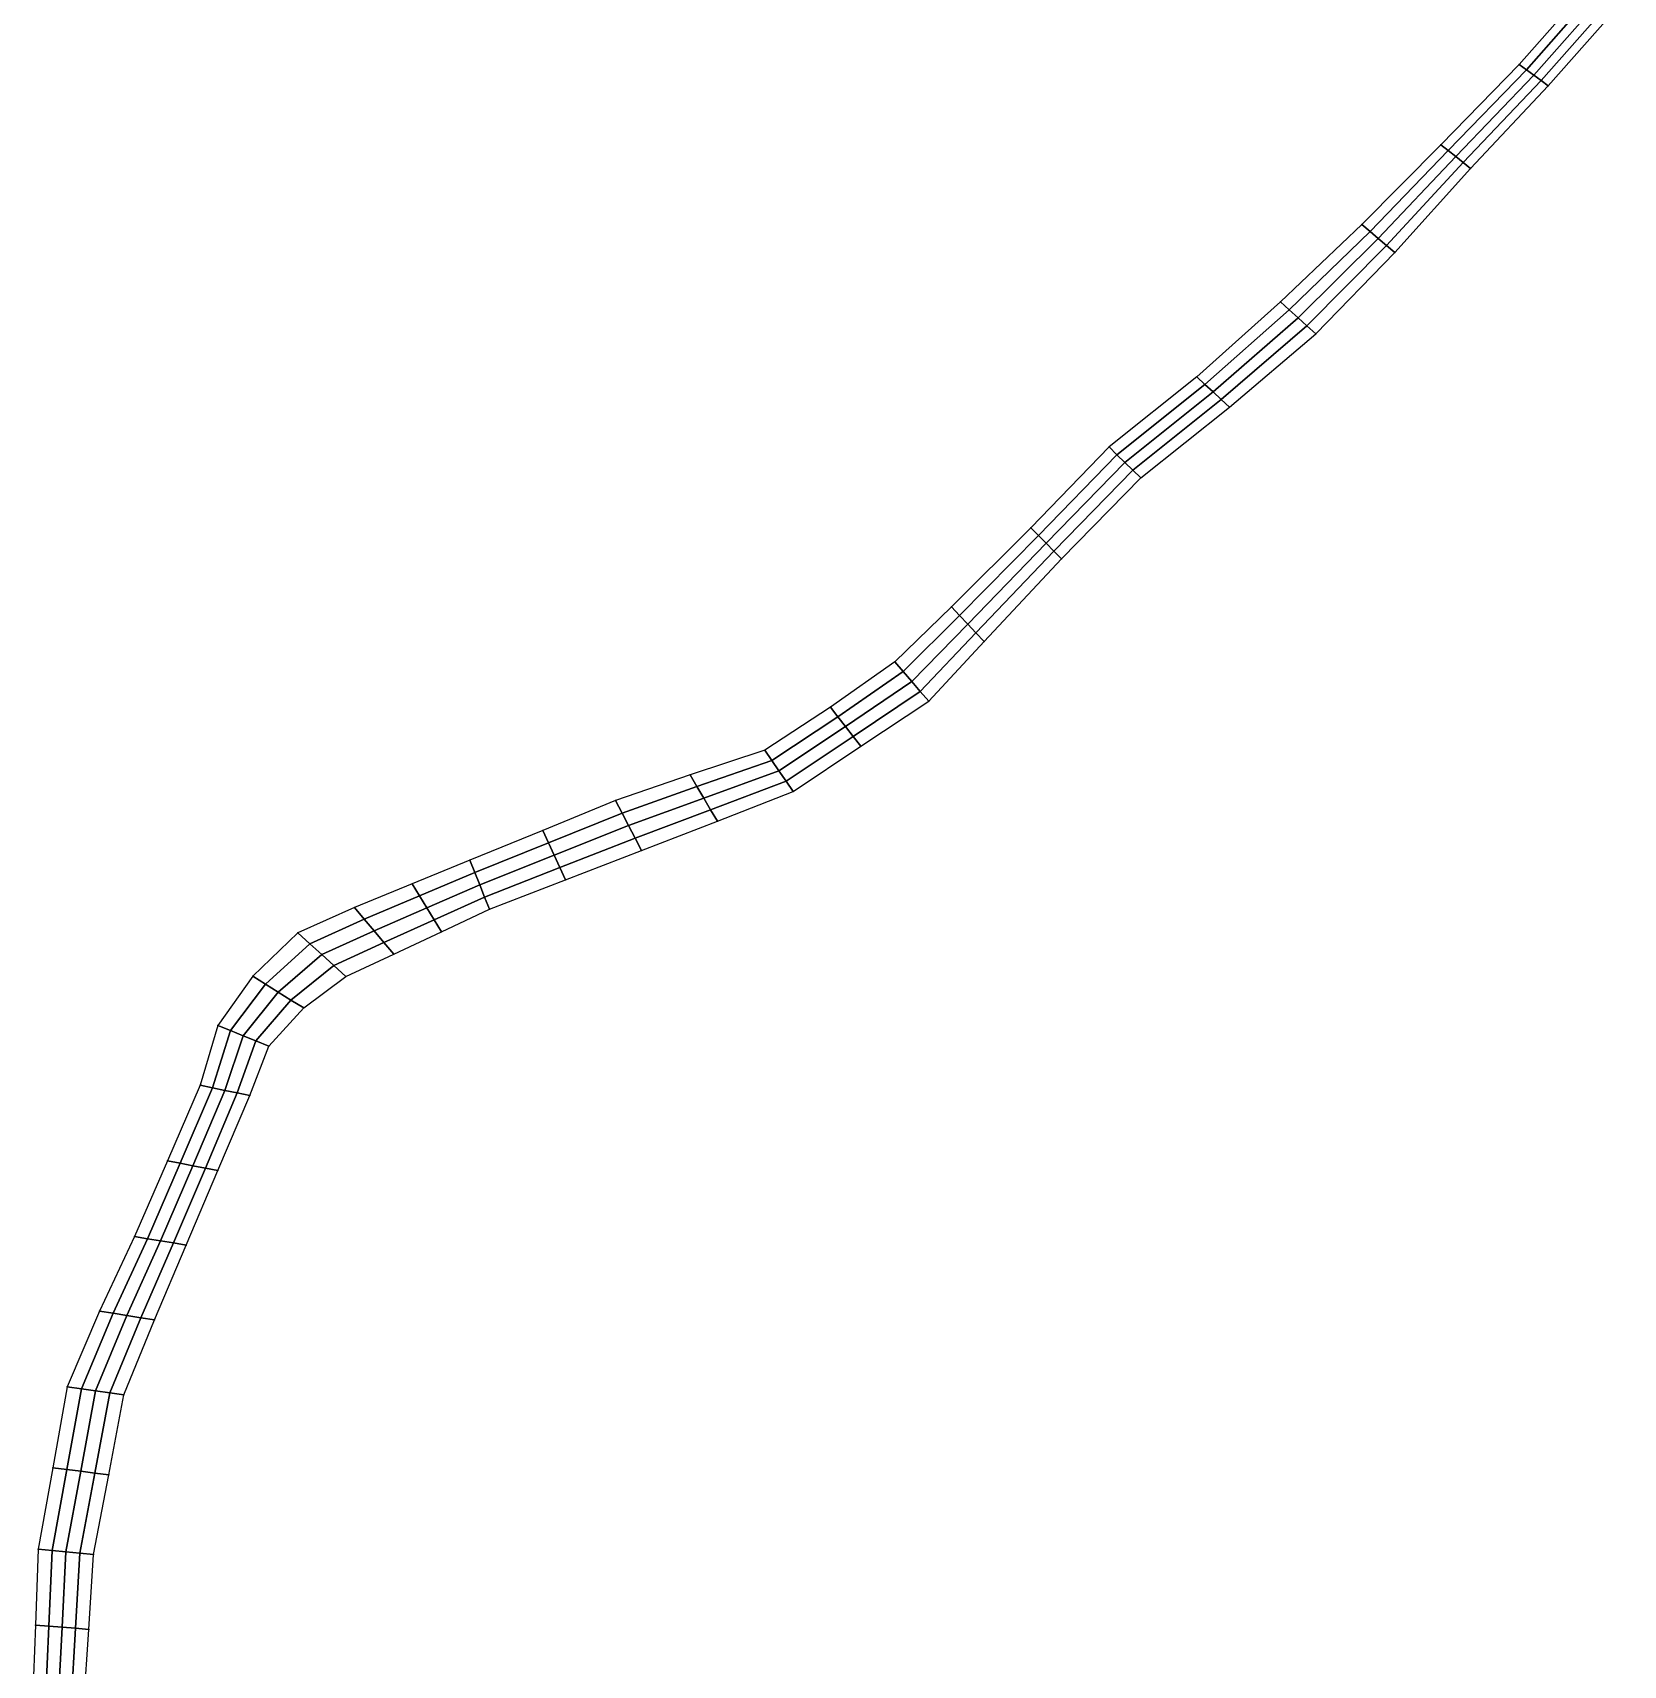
# Model space of a CAD drawing. Extents: x 380827 to 407438, y 6452886 to 6483357.
# Drawn here: x 405471 to 406392, y 6477642 to 6478587 of the extents above; entities that cross this region are included whole.
import ezdxf

# ---------------------------------------------------------------- set-up
doc = ezdxf.new("R2010")
doc.units = 0
for name, color, linetype in [('MESH_BOUND', 25, 'CONTINUOUS'), ('MESH_ELEMS', 18, 'CONTINUOUS'), ('MESH_NODES', 18, 'CONTINUOUS')]:
    doc.layers.add(name, color=color, linetype=linetype)

msp = doc.modelspace()

# ---------------------------------------------------------------- linework, layer by layer
at = {"layer": 'MESH_BOUND', "color": 25}
for points in [[(406374.235, 6478617.14, -1.741), (406331.439, 6478568.57, -1.779)], [(406348.34, 6478556.08, -1.841), (406391.786, 6478605.28, -1.669)], [(406331.439, 6478568.57, -1.779), (406286.027, 6478522.05, -1.621)], [(406303.351, 6478508.27, -1.755), (406348.34, 6478556.08, -1.841)], [(406286.027, 6478522.05, -1.621), (406240.299, 6478475.82, -1.424)], [(406259.36, 6478459.55, -1.524), (406303.351, 6478508.27, -1.755)], [(406240.299, 6478475.82, -1.424), (406193.151, 6478431.03, -1.337)], [(406213.69, 6478412.61, -1.374), (406259.36, 6478459.55, -1.524)], [(406193.151, 6478431.03, -1.337), (406144.707, 6478387.66, -1.352)], [(406163.631, 6478370.13, -1.353), (406213.69, 6478412.61, -1.374)], [(406144.707, 6478387.66, -1.352), (406093.921, 6478347.02, -1.406)], [(406112.299, 6478329.2, -1.395), (406163.631, 6478370.13, -1.353)], [(406093.921, 6478347.02, -1.406), (406048.738, 6478300.29, -1.454)], [(406066.43, 6478282.28, -1.447), (406112.299, 6478329.2, -1.395)], [(406048.738, 6478300.29, -1.454), (406002.626, 6478254.44, -1.467)], [(406021.576, 6478234.34, -1.475), (406066.43, 6478282.28, -1.447)], [(406002.626, 6478254.44, -1.467), (405969.846, 6478222.72, -1.457)], [(405989.499, 6478199.79, -1.467), (406021.576, 6478234.34, -1.475)], [(405969.846, 6478222.72, -1.457), (405932.542, 6478196.47, -1.459)], [(405950.231, 6478173.7, -1.445), (405989.499, 6478199.79, -1.467)], [(405932.542, 6478196.47, -1.459), (405894.599, 6478171.48, -1.499)], [(405894.599, 6478171.48, -1.499), (405851.309, 6478157.11, -1.57)], [(405910.963, 6478147.6, -1.448), (405950.231, 6478173.7, -1.445)], [(405851.309, 6478157.11, -1.57), (405808.19, 6478142.26, -1.619)], [(405808.19, 6478142.26, -1.619), (405765.958, 6478125.03, -1.6)], [(405867.146, 6478130.29, -1.499), (405910.963, 6478147.6, -1.448)], [(405765.958, 6478125.03, -1.6), (405723.728, 6478107.78, -1.523)], [(405823.172, 6478113.29, -1.586), (405867.146, 6478130.29, -1.499)], [(405779.183, 6478096.32, -1.674), (405823.172, 6478113.29, -1.586)], [(405723.728, 6478107.78, -1.523), (405690.311, 6478094.07, -1.459)], [(405690.311, 6478094.07, -1.459), (405656.896, 6478080.36, -1.519)], [(405735.195, 6478079.35, -1.727), (405779.183, 6478096.32, -1.674)], [(405656.896, 6478080.36, -1.519), (405624.073, 6478065.74, -1.757)], [(405707.423, 6478066.39, -1.729), (405735.195, 6478079.35, -1.727)], [(405624.073, 6478065.74, -1.757), (405598.114, 6478040.62, -2.077)], [(405679.65, 6478053.43, -1.716), (405707.423, 6478066.39, -1.729)], [(405651.875, 6478040.47, -1.76), (405679.65, 6478053.43, -1.716)], [(405598.114, 6478040.62, -2.077), (405577.75, 6478012.11, -2.316)], [(405627.534, 6478022.21, -1.906), (405651.875, 6478040.47, -1.76)], [(405607.289, 6478000.1, -2.117), (405627.534, 6478022.21, -1.906)], [(405577.75, 6478012.11, -2.316), (405567.497, 6477977.48, -2.365)], [(405596.271, 6477971.5, -2.296), (405607.289, 6478000.1, -2.117)], [(405567.497, 6477977.48, -2.365), (405548.668, 6477933.61, -2.218)], [(405577.907, 6477928.2, -2.348), (405596.271, 6477971.5, -2.296)], [(405548.668, 6477933.61, -2.218), (405529.612, 6477889.84, -1.959)], [(405559.544, 6477884.89, -2.255), (405577.907, 6477928.2, -2.348)], [(405529.612, 6477889.84, -1.959), (405509.226, 6477846.67, -1.712)], [(405541.115, 6477841.62, -2.073), (405559.544, 6477884.89, -2.255)], [(405509.226, 6477846.67, -1.712), (405490.634, 6477802.93, -1.563)], [(405523.368, 6477798.14, -1.882), (405541.115, 6477841.62, -2.073)], [(405490.634, 6477802.93, -1.563), (405482.247, 6477755.93, -1.509)], [(405514.638, 6477751.92, -1.721), (405523.368, 6477798.14, -1.882)], [(405482.247, 6477755.93, -1.509), (405473.862, 6477708.93, -1.497)], [(405505.905, 6477705.7, -1.586), (405514.638, 6477751.92, -1.721)], [(405473.862, 6477708.93, -1.497), (405472.218, 6477664.85, -1.49)], [(405503.106, 6477662.41, -1.475), (405505.905, 6477705.7, -1.586)], [(405472.218, 6477664.85, -1.49), (405470.573, 6477620.76, -1.469)], [(405500.307, 6477619.12, -1.388), (405503.106, 6477662.41, -1.475)]]:
    msp.add_polyline3d(points, dxfattribs=at)
at = {"layer": 'MESH_ELEMS', "color": 178}
for points in [[(406331.439, 6478568.57, -1.779), (406335.664, 6478565.45, -1.788), (406378.623, 6478614.17, -1.729), (406374.235, 6478617.14, -1.741)], [(406335.664, 6478565.45, -1.788), (406339.89, 6478562.33, -1.81), (406383.01, 6478611.21, -1.703), (406378.623, 6478614.17, -1.729)], [(406339.89, 6478562.33, -1.81), (406344.115, 6478559.2, -1.832), (406387.398, 6478608.25, -1.679), (406383.01, 6478611.21, -1.703)], [(406344.115, 6478559.2, -1.832), (406348.34, 6478556.08, -1.841), (406391.786, 6478605.28, -1.669), (406387.398, 6478608.25, -1.679)], [(406286.027, 6478522.05, -1.621), (406290.358, 6478518.6, -1.639), (406335.664, 6478565.45, -1.788), (406331.439, 6478568.57, -1.779)], [(406290.358, 6478518.6, -1.639), (406294.689, 6478515.16, -1.684), (406339.89, 6478562.33, -1.81), (406335.664, 6478565.45, -1.788)], [(406294.689, 6478515.16, -1.684), (406299.02, 6478511.71, -1.733), (406344.115, 6478559.2, -1.832), (406339.89, 6478562.33, -1.81)], [(406299.02, 6478511.71, -1.733), (406303.351, 6478508.27, -1.755), (406348.34, 6478556.08, -1.841), (406344.115, 6478559.2, -1.832)], [(406240.299, 6478475.82, -1.424), (406245.064, 6478471.75, -1.434), (406290.358, 6478518.6, -1.639), (406286.027, 6478522.05, -1.621)], [(406245.064, 6478471.75, -1.434), (406249.83, 6478467.68, -1.465), (406294.689, 6478515.16, -1.684), (406290.358, 6478518.6, -1.639)], [(406249.83, 6478467.68, -1.465), (406254.595, 6478463.61, -1.504), (406299.02, 6478511.71, -1.733), (406294.689, 6478515.16, -1.684)], [(406254.595, 6478463.61, -1.504), (406259.36, 6478459.55, -1.524), (406303.351, 6478508.27, -1.755), (406299.02, 6478511.71, -1.733)], [(406193.151, 6478431.03, -1.337), (406198.286, 6478426.42, -1.339), (406245.064, 6478471.75, -1.434), (406240.299, 6478475.82, -1.424)], [(406198.286, 6478426.42, -1.339), (406203.42, 6478421.82, -1.349), (406249.83, 6478467.68, -1.465), (406245.064, 6478471.75, -1.434)], [(406203.42, 6478421.82, -1.349), (406208.555, 6478417.22, -1.365), (406254.595, 6478463.61, -1.504), (406249.83, 6478467.68, -1.465)], [(406208.555, 6478417.22, -1.365), (406213.69, 6478412.61, -1.374), (406259.36, 6478459.55, -1.524), (406254.595, 6478463.61, -1.504)], [(406144.707, 6478387.66, -1.352), (406149.438, 6478383.27, -1.351), (406198.286, 6478426.42, -1.339), (406193.151, 6478431.03, -1.337)], [(406149.438, 6478383.27, -1.351), (406154.169, 6478378.89, -1.35), (406203.42, 6478421.82, -1.349), (406198.286, 6478426.42, -1.339)], [(406154.169, 6478378.89, -1.35), (406158.9, 6478374.51, -1.351), (406208.555, 6478417.22, -1.365), (406203.42, 6478421.82, -1.349)], [(406158.9, 6478374.51, -1.351), (406163.631, 6478370.13, -1.353), (406213.69, 6478412.61, -1.374), (406208.555, 6478417.22, -1.365)], [(406093.921, 6478347.02, -1.406), (406098.516, 6478342.57, -1.404), (406149.438, 6478383.27, -1.351), (406144.707, 6478387.66, -1.352)], [(406098.516, 6478342.57, -1.404), (406103.11, 6478338.11, -1.4), (406154.169, 6478378.89, -1.35), (406149.438, 6478383.27, -1.351)], [(406103.11, 6478338.11, -1.4), (406107.705, 6478333.65, -1.396), (406158.9, 6478374.51, -1.351), (406154.169, 6478378.89, -1.35)], [(406107.705, 6478333.65, -1.396), (406112.299, 6478329.2, -1.395), (406163.631, 6478370.13, -1.353), (406158.9, 6478374.51, -1.351)], [(406048.738, 6478300.29, -1.454), (406053.161, 6478295.79, -1.452), (406098.516, 6478342.57, -1.404), (406093.921, 6478347.02, -1.406)], [(406053.161, 6478295.79, -1.452), (406057.584, 6478291.29, -1.45), (406103.11, 6478338.11, -1.4), (406098.516, 6478342.57, -1.404)], [(406057.584, 6478291.29, -1.45), (406062.007, 6478286.78, -1.448), (406107.705, 6478333.65, -1.396), (406103.11, 6478338.11, -1.4)], [(406062.007, 6478286.78, -1.448), (406066.43, 6478282.28, -1.447), (406112.299, 6478329.2, -1.395), (406107.705, 6478333.65, -1.396)], [(406002.626, 6478254.44, -1.467), (406007.363, 6478249.42, -1.467), (406053.161, 6478295.79, -1.452), (406048.738, 6478300.29, -1.454)], [(406007.363, 6478249.42, -1.467), (406012.101, 6478244.39, -1.469), (406057.584, 6478291.29, -1.45), (406053.161, 6478295.79, -1.452)], [(406012.101, 6478244.39, -1.469), (406016.839, 6478239.37, -1.473), (406062.007, 6478286.78, -1.448), (406057.584, 6478291.29, -1.45)], [(406016.839, 6478239.37, -1.473), (406021.576, 6478234.34, -1.475), (406066.43, 6478282.28, -1.447), (406062.007, 6478286.78, -1.448)], [(405969.846, 6478222.72, -1.457), (405974.759, 6478216.99, -1.457), (406007.363, 6478249.42, -1.467), (406002.626, 6478254.44, -1.467)], [(405974.759, 6478216.99, -1.457), (405979.672, 6478211.26, -1.458), (406012.101, 6478244.39, -1.469), (406007.363, 6478249.42, -1.467)], [(405979.672, 6478211.26, -1.458), (405984.586, 6478205.53, -1.463), (406016.839, 6478239.37, -1.473), (406012.101, 6478244.39, -1.469)], [(405984.586, 6478205.53, -1.463), (405989.499, 6478199.79, -1.467), (406021.576, 6478234.34, -1.475), (406016.839, 6478239.37, -1.473)], [(405932.542, 6478196.47, -1.459), (405936.964, 6478190.78, -1.454), (405974.759, 6478216.99, -1.457), (405969.846, 6478222.72, -1.457)], [(405936.964, 6478190.78, -1.454), (405941.387, 6478185.09, -1.446), (405979.672, 6478211.26, -1.458), (405974.759, 6478216.99, -1.457)], [(405941.387, 6478185.09, -1.446), (405945.809, 6478179.39, -1.444), (405984.586, 6478205.53, -1.463), (405979.672, 6478211.26, -1.458)], [(405945.809, 6478179.39, -1.444), (405950.231, 6478173.7, -1.445), (405989.499, 6478199.79, -1.467), (405984.586, 6478205.53, -1.463)], [(405894.599, 6478171.48, -1.499), (405898.69, 6478165.51, -1.488), (405936.964, 6478190.78, -1.454), (405932.542, 6478196.47, -1.459)], [(405898.69, 6478165.51, -1.488), (405902.781, 6478159.54, -1.467), (405941.387, 6478185.09, -1.446), (405936.964, 6478190.78, -1.454)], [(405902.781, 6478159.54, -1.467), (405906.872, 6478153.57, -1.452), (405945.809, 6478179.39, -1.444), (405941.387, 6478185.09, -1.446)], [(405906.872, 6478153.57, -1.452), (405910.963, 6478147.6, -1.448), (405950.231, 6478173.7, -1.445), (405945.809, 6478179.39, -1.444)], [(405851.309, 6478157.11, -1.57), (405855.268, 6478150.4, -1.558), (405898.69, 6478165.51, -1.488), (405894.599, 6478171.48, -1.499)], [(405855.268, 6478150.4, -1.558), (405859.227, 6478143.7, -1.532), (405902.781, 6478159.54, -1.467), (405898.69, 6478165.51, -1.488)], [(405808.19, 6478142.26, -1.619), (405811.936, 6478135.02, -1.614), (405855.268, 6478150.4, -1.558), (405851.309, 6478157.11, -1.57)], [(405811.936, 6478135.02, -1.614), (405815.681, 6478127.78, -1.604), (405859.227, 6478143.7, -1.532), (405855.268, 6478150.4, -1.558)], [(405859.227, 6478143.7, -1.532), (405863.187, 6478137, -1.509), (405906.872, 6478153.57, -1.452), (405902.781, 6478159.54, -1.467)], [(405863.187, 6478137, -1.509), (405867.146, 6478130.29, -1.499), (405910.963, 6478147.6, -1.448), (405906.872, 6478153.57, -1.452)], [(405765.958, 6478125.03, -1.6), (405769.264, 6478117.85, -1.61), (405811.936, 6478135.02, -1.614), (405808.19, 6478142.26, -1.619)], [(405815.681, 6478127.78, -1.604), (405819.427, 6478120.53, -1.592), (405863.187, 6478137, -1.509), (405859.227, 6478143.7, -1.532)], [(405769.264, 6478117.85, -1.61), (405772.571, 6478110.67, -1.636), (405815.681, 6478127.78, -1.604), (405811.936, 6478135.02, -1.614)], [(405819.427, 6478120.53, -1.592), (405823.172, 6478113.29, -1.586), (405867.146, 6478130.29, -1.499), (405863.187, 6478137, -1.509)], [(405723.728, 6478107.78, -1.523), (405726.595, 6478100.67, -1.548), (405769.264, 6478117.85, -1.61), (405765.958, 6478125.03, -1.6)], [(405772.571, 6478110.67, -1.636), (405775.877, 6478103.5, -1.663), (405819.427, 6478120.53, -1.592), (405815.681, 6478127.78, -1.604)], [(405726.595, 6478100.67, -1.548), (405729.461, 6478093.56, -1.615), (405772.571, 6478110.67, -1.636), (405769.264, 6478117.85, -1.61)], [(405775.877, 6478103.5, -1.663), (405779.183, 6478096.32, -1.674), (405823.172, 6478113.29, -1.586), (405819.427, 6478120.53, -1.592)], [(405690.311, 6478094.07, -1.459), (405694.589, 6478087.15, -1.489), (405726.595, 6478100.67, -1.548), (405723.728, 6478107.78, -1.523)], [(405729.461, 6478093.56, -1.615), (405732.328, 6478086.46, -1.692), (405775.877, 6478103.5, -1.663), (405772.571, 6478110.67, -1.636)], [(405732.328, 6478086.46, -1.692), (405735.195, 6478079.35, -1.727), (405779.183, 6478096.32, -1.674), (405775.877, 6478103.5, -1.663)], [(405656.896, 6478080.36, -1.519), (405662.584, 6478073.62, -1.535), (405694.589, 6478087.15, -1.489), (405690.311, 6478094.07, -1.459)], [(405694.589, 6478087.15, -1.489), (405698.867, 6478080.23, -1.575), (405729.461, 6478093.56, -1.615), (405726.595, 6478100.67, -1.548)], [(405662.584, 6478073.62, -1.535), (405668.273, 6478066.89, -1.59), (405698.867, 6478080.23, -1.575), (405694.589, 6478087.15, -1.489)], [(405698.867, 6478080.23, -1.575), (405703.145, 6478073.31, -1.679), (405732.328, 6478086.46, -1.692), (405729.461, 6478093.56, -1.615)], [(405703.145, 6478073.31, -1.679), (405707.423, 6478066.39, -1.729), (405735.195, 6478079.35, -1.727), (405732.328, 6478086.46, -1.692)], [(405624.073, 6478065.74, -1.757), (405631.024, 6478059.42, -1.742), (405662.584, 6478073.62, -1.535), (405656.896, 6478080.36, -1.519)], [(405668.273, 6478066.89, -1.59), (405673.961, 6478060.16, -1.673), (405703.145, 6478073.31, -1.679), (405698.867, 6478080.23, -1.575)], [(405598.114, 6478040.62, -2.077), (405605.469, 6478036.02, -2.041), (405631.024, 6478059.42, -1.742), (405624.073, 6478065.74, -1.757)], [(405631.024, 6478059.42, -1.742), (405637.974, 6478053.1, -1.727), (405668.273, 6478066.89, -1.59), (405662.584, 6478073.62, -1.535)], [(405637.974, 6478053.1, -1.727), (405644.925, 6478046.79, -1.743), (405673.961, 6478060.16, -1.673), (405668.273, 6478066.89, -1.59)], [(405673.961, 6478060.16, -1.673), (405679.65, 6478053.43, -1.716), (405707.423, 6478066.39, -1.729), (405703.145, 6478073.31, -1.679)], [(405605.469, 6478036.02, -2.041), (405612.824, 6478031.41, -1.968), (405637.974, 6478053.1, -1.727), (405631.024, 6478059.42, -1.742)], [(405644.925, 6478046.79, -1.743), (405651.875, 6478040.47, -1.76), (405679.65, 6478053.43, -1.716), (405673.961, 6478060.16, -1.673)], [(405612.824, 6478031.41, -1.968), (405620.179, 6478026.81, -1.919), (405644.925, 6478046.79, -1.743), (405637.974, 6478053.1, -1.727)], [(405620.179, 6478026.81, -1.919), (405627.534, 6478022.21, -1.906), (405651.875, 6478040.47, -1.76), (405644.925, 6478046.79, -1.743)], [(405577.75, 6478012.11, -2.316), (405585.135, 6478009.11, -2.284), (405605.469, 6478036.02, -2.041), (405598.114, 6478040.62, -2.077)], [(405585.135, 6478009.11, -2.284), (405592.519, 6478006.11, -2.21), (405612.824, 6478031.41, -1.968), (405605.469, 6478036.02, -2.041)], [(405592.519, 6478006.11, -2.21), (405599.904, 6478003.1, -2.143), (405620.179, 6478026.81, -1.919), (405612.824, 6478031.41, -1.968)], [(405599.904, 6478003.1, -2.143), (405607.289, 6478000.1, -2.117), (405627.534, 6478022.21, -1.906), (405620.179, 6478026.81, -1.919)], [(405567.497, 6477977.48, -2.365), (405574.69, 6477975.99, -2.363), (405585.135, 6478009.11, -2.284), (405577.75, 6478012.11, -2.316)], [(405574.69, 6477975.99, -2.363), (405581.884, 6477974.49, -2.345), (405592.519, 6478006.11, -2.21), (405585.135, 6478009.11, -2.284)], [(405581.884, 6477974.49, -2.345), (405589.078, 6477973, -2.313), (405599.904, 6478003.1, -2.143), (405592.519, 6478006.11, -2.21)], [(405589.078, 6477973, -2.313), (405596.271, 6477971.5, -2.296), (405607.289, 6478000.1, -2.117), (405599.904, 6478003.1, -2.143)], [(405548.668, 6477933.61, -2.218), (405555.977, 6477932.26, -2.254), (405574.69, 6477975.99, -2.363), (405567.497, 6477977.48, -2.365)], [(405555.977, 6477932.26, -2.254), (405563.287, 6477930.9, -2.317), (405581.884, 6477974.49, -2.345), (405574.69, 6477975.99, -2.363)], [(405563.287, 6477930.9, -2.317), (405570.597, 6477929.55, -2.346), (405589.078, 6477973, -2.313), (405581.884, 6477974.49, -2.345)], [(405570.597, 6477929.55, -2.346), (405577.907, 6477928.2, -2.348), (405596.271, 6477971.5, -2.296), (405589.078, 6477973, -2.313)], [(405529.612, 6477889.84, -1.959), (405537.095, 6477888.6, -2.018), (405555.977, 6477932.26, -2.254), (405548.668, 6477933.61, -2.218)], [(405537.095, 6477888.6, -2.018), (405544.578, 6477887.37, -2.138), (405563.287, 6477930.9, -2.317), (405555.977, 6477932.26, -2.254)], [(405544.578, 6477887.37, -2.138), (405552.061, 6477886.13, -2.227), (405570.597, 6477929.55, -2.346), (405563.287, 6477930.9, -2.317)], [(405552.061, 6477886.13, -2.227), (405559.544, 6477884.89, -2.255), (405577.907, 6477928.2, -2.348), (405570.597, 6477929.55, -2.346)], [(405509.226, 6477846.67, -1.712), (405517.198, 6477845.41, -1.769), (405537.095, 6477888.6, -2.018), (405529.612, 6477889.84, -1.959)], [(405517.198, 6477845.41, -1.769), (405525.171, 6477844.14, -1.899), (405544.578, 6477887.37, -2.138), (405537.095, 6477888.6, -2.018)], [(405525.171, 6477844.14, -1.899), (405533.143, 6477842.88, -2.024), (405552.061, 6477886.13, -2.227), (405544.578, 6477887.37, -2.138)], [(405533.143, 6477842.88, -2.024), (405541.115, 6477841.62, -2.073), (405559.544, 6477884.89, -2.255), (405552.061, 6477886.13, -2.227)], [(405490.634, 6477802.93, -1.563), (405498.817, 6477801.73, -1.601), (405517.198, 6477845.41, -1.769), (405509.226, 6477846.67, -1.712)], [(405498.817, 6477801.73, -1.601), (405507.001, 6477800.53, -1.706), (405525.171, 6477844.14, -1.899), (405517.198, 6477845.41, -1.769)], [(405507.001, 6477800.53, -1.706), (405515.184, 6477799.33, -1.827), (405533.143, 6477842.88, -2.024), (405525.171, 6477844.14, -1.899)], [(405515.184, 6477799.33, -1.827), (405523.368, 6477798.14, -1.882), (405541.115, 6477841.62, -2.073), (405533.143, 6477842.88, -2.024)], [(405482.247, 6477755.93, -1.509), (405490.344, 6477754.93, -1.529), (405498.817, 6477801.73, -1.601), (405490.634, 6477802.93, -1.563)], [(405490.344, 6477754.93, -1.529), (405498.442, 6477753.92, -1.595), (405507.001, 6477800.53, -1.706), (405498.817, 6477801.73, -1.601)], [(405498.442, 6477753.92, -1.595), (405506.54, 6477752.92, -1.68), (405515.184, 6477799.33, -1.827), (405507.001, 6477800.53, -1.706)], [(405506.54, 6477752.92, -1.68), (405514.638, 6477751.92, -1.721), (405523.368, 6477798.14, -1.882), (405515.184, 6477799.33, -1.827)], [(405473.862, 6477708.93, -1.497), (405481.873, 6477708.12, -1.505), (405490.344, 6477754.93, -1.529), (405482.247, 6477755.93, -1.509)], [(405481.873, 6477708.12, -1.505), (405489.884, 6477707.31, -1.531), (405498.442, 6477753.92, -1.595), (405490.344, 6477754.93, -1.529)], [(405489.884, 6477707.31, -1.531), (405497.894, 6477706.51, -1.568), (405506.54, 6477752.92, -1.68), (405498.442, 6477753.92, -1.595)], [(405497.894, 6477706.51, -1.568), (405505.905, 6477705.7, -1.586), (405514.638, 6477751.92, -1.721), (405506.54, 6477752.92, -1.68)], [(405472.218, 6477664.85, -1.49), (405479.94, 6477664.24, -1.485), (405481.873, 6477708.12, -1.505), (405473.862, 6477708.93, -1.497)], [(405479.94, 6477664.24, -1.485), (405487.662, 6477663.63, -1.477), (405489.884, 6477707.31, -1.531), (405481.873, 6477708.12, -1.505)], [(405487.662, 6477663.63, -1.477), (405495.384, 6477663.02, -1.475), (405497.894, 6477706.51, -1.568), (405489.884, 6477707.31, -1.531)], [(405495.384, 6477663.02, -1.475), (405503.106, 6477662.41, -1.475), (405505.905, 6477705.7, -1.586), (405497.894, 6477706.51, -1.568)], [(405470.573, 6477620.76, -1.469), (405478.006, 6477620.35, -1.452), (405479.94, 6477664.24, -1.485), (405472.218, 6477664.85, -1.49)], [(405478.006, 6477620.35, -1.452), (405485.44, 6477619.94, -1.418), (405487.662, 6477663.63, -1.477), (405479.94, 6477664.24, -1.485)], [(405485.44, 6477619.94, -1.418), (405492.874, 6477619.53, -1.395), (405495.384, 6477663.02, -1.475), (405487.662, 6477663.63, -1.477)], [(405492.874, 6477619.53, -1.395), (405500.307, 6477619.12, -1.388), (405503.106, 6477662.41, -1.475), (405495.384, 6477663.02, -1.475)]]:
    msp.add_3dface(points, dxfattribs=at)
at = {"layer": 'MESH_NODES', "color": 18}
for p in [(406331.439, 6478568.57, -1.779), (406335.664, 6478565.45, -1.788), (406339.89, 6478562.33, -1.81), (406344.115, 6478559.2, -1.832), (406348.34, 6478556.08, -1.841), (406286.027, 6478522.05, -1.621), (406290.358, 6478518.6, -1.639), (406294.689, 6478515.16, -1.684), (406299.02, 6478511.71, -1.733), (406303.351, 6478508.27, -1.755), (406240.299, 6478475.82, -1.424), (406245.064, 6478471.75, -1.434), (406249.83, 6478467.68, -1.465), (406254.595, 6478463.61, -1.504), (406259.36, 6478459.55, -1.524), (406193.151, 6478431.03, -1.337), (406198.286, 6478426.42, -1.339), (406203.42, 6478421.82, -1.349), (406208.555, 6478417.22, -1.365), (406213.69, 6478412.61, -1.374), (406144.707, 6478387.66, -1.352), (406149.438, 6478383.27, -1.351), (406154.169, 6478378.89, -1.35), (406158.9, 6478374.51, -1.351), (406163.631, 6478370.13, -1.353), (406093.921, 6478347.02, -1.406), (406098.516, 6478342.57, -1.404), (406103.11, 6478338.11, -1.4), (406107.705, 6478333.65, -1.396), (406112.299, 6478329.2, -1.395), (406048.738, 6478300.29, -1.454), (406053.161, 6478295.79, -1.452), (406057.584, 6478291.29, -1.45), (406062.007, 6478286.78, -1.448), (406066.43, 6478282.28, -1.447), (406002.626, 6478254.44, -1.467), (406007.363, 6478249.42, -1.467), (406012.101, 6478244.39, -1.469), (406016.839, 6478239.37, -1.473), (406021.576, 6478234.34, -1.475), (405969.846, 6478222.72, -1.457), (405974.759, 6478216.99, -1.457), (405979.672, 6478211.26, -1.458), (405984.586, 6478205.53, -1.463), (405989.499, 6478199.79, -1.467), (405932.542, 6478196.47, -1.459), (405936.964, 6478190.78, -1.454), (405941.387, 6478185.09, -1.446), (405945.809, 6478179.39, -1.444), (405894.599, 6478171.48, -1.499), (405950.231, 6478173.7, -1.445), (405898.69, 6478165.51, -1.488), (405851.309, 6478157.11, -1.57), (405855.268, 6478150.4, -1.558), (405902.781, 6478159.54, -1.467), (405906.872, 6478153.57, -1.452), (405808.19, 6478142.26, -1.619), (405859.227, 6478143.7, -1.532), (405910.963, 6478147.6, -1.448), (405811.936, 6478135.02, -1.614), (405863.187, 6478137, -1.509), (405765.958, 6478125.03, -1.6), (405815.681, 6478127.78, -1.604), (405867.146, 6478130.29, -1.499), (405769.264, 6478117.85, -1.61), (405819.427, 6478120.53, -1.592), (405823.172, 6478113.29, -1.586), (405723.728, 6478107.78, -1.523), (405772.571, 6478110.67, -1.636), (405775.877, 6478103.5, -1.663), (405690.311, 6478094.07, -1.459), (405726.595, 6478100.67, -1.548), (405779.183, 6478096.32, -1.674), (405694.589, 6478087.15, -1.489), (405729.461, 6478093.56, -1.615), (405732.328, 6478086.46, -1.692), (405656.896, 6478080.36, -1.519), (405698.867, 6478080.23, -1.575), (405735.195, 6478079.35, -1.727), (405624.073, 6478065.74, -1.757), (405662.584, 6478073.62, -1.535), (405668.273, 6478066.89, -1.59), (405703.145, 6478073.31, -1.679), (405707.423, 6478066.39, -1.729), (405631.024, 6478059.42, -1.742), (405673.961, 6478060.16, -1.673), (405637.974, 6478053.1, -1.727), (405644.925, 6478046.79, -1.743), (405679.65, 6478053.43, -1.716), (405598.114, 6478040.62, -2.077), (405651.875, 6478040.47, -1.76), (405605.469, 6478036.02, -2.041), (405612.824, 6478031.41, -1.968), (405620.179, 6478026.81, -1.919), (405627.534, 6478022.21, -1.906), (405577.75, 6478012.11, -2.316), (405585.135, 6478009.11, -2.284), (405592.519, 6478006.11, -2.21), (405599.904, 6478003.1, -2.143), (405607.289, 6478000.1, -2.117), (405567.497, 6477977.48, -2.365), (405574.69, 6477975.99, -2.363), (405581.884, 6477974.49, -2.345), (405589.078, 6477973, -2.313), (405596.271, 6477971.5, -2.296), (405548.668, 6477933.61, -2.218), (405555.977, 6477932.26, -2.254), (405563.287, 6477930.9, -2.317), (405570.597, 6477929.55, -2.346), (405577.907, 6477928.2, -2.348), (405529.612, 6477889.84, -1.959), (405537.095, 6477888.6, -2.018), (405544.578, 6477887.37, -2.138), (405552.061, 6477886.13, -2.227), (405559.544, 6477884.89, -2.255), (405509.226, 6477846.67, -1.712), (405517.198, 6477845.41, -1.769), (405525.171, 6477844.14, -1.899), (405533.143, 6477842.88, -2.024), (405541.115, 6477841.62, -2.073), (405490.634, 6477802.93, -1.563), (405498.817, 6477801.73, -1.601), (405507.001, 6477800.53, -1.706), (405515.184, 6477799.33, -1.827), (405523.368, 6477798.14, -1.882), (405482.247, 6477755.93, -1.509), (405490.344, 6477754.93, -1.529), (405498.442, 6477753.92, -1.595), (405506.54, 6477752.92, -1.68), (405514.638, 6477751.92, -1.721), (405473.862, 6477708.93, -1.497), (405481.873, 6477708.12, -1.505), (405489.884, 6477707.31, -1.531), (405497.894, 6477706.51, -1.568), (405505.905, 6477705.7, -1.586), (405472.218, 6477664.85, -1.49), (405479.94, 6477664.24, -1.485), (405487.662, 6477663.63, -1.477), (405495.384, 6477663.02, -1.475), (405503.106, 6477662.41, -1.475)]:
    msp.add_point(p, dxfattribs=at)

doc.saveas('drawing.dxf')
